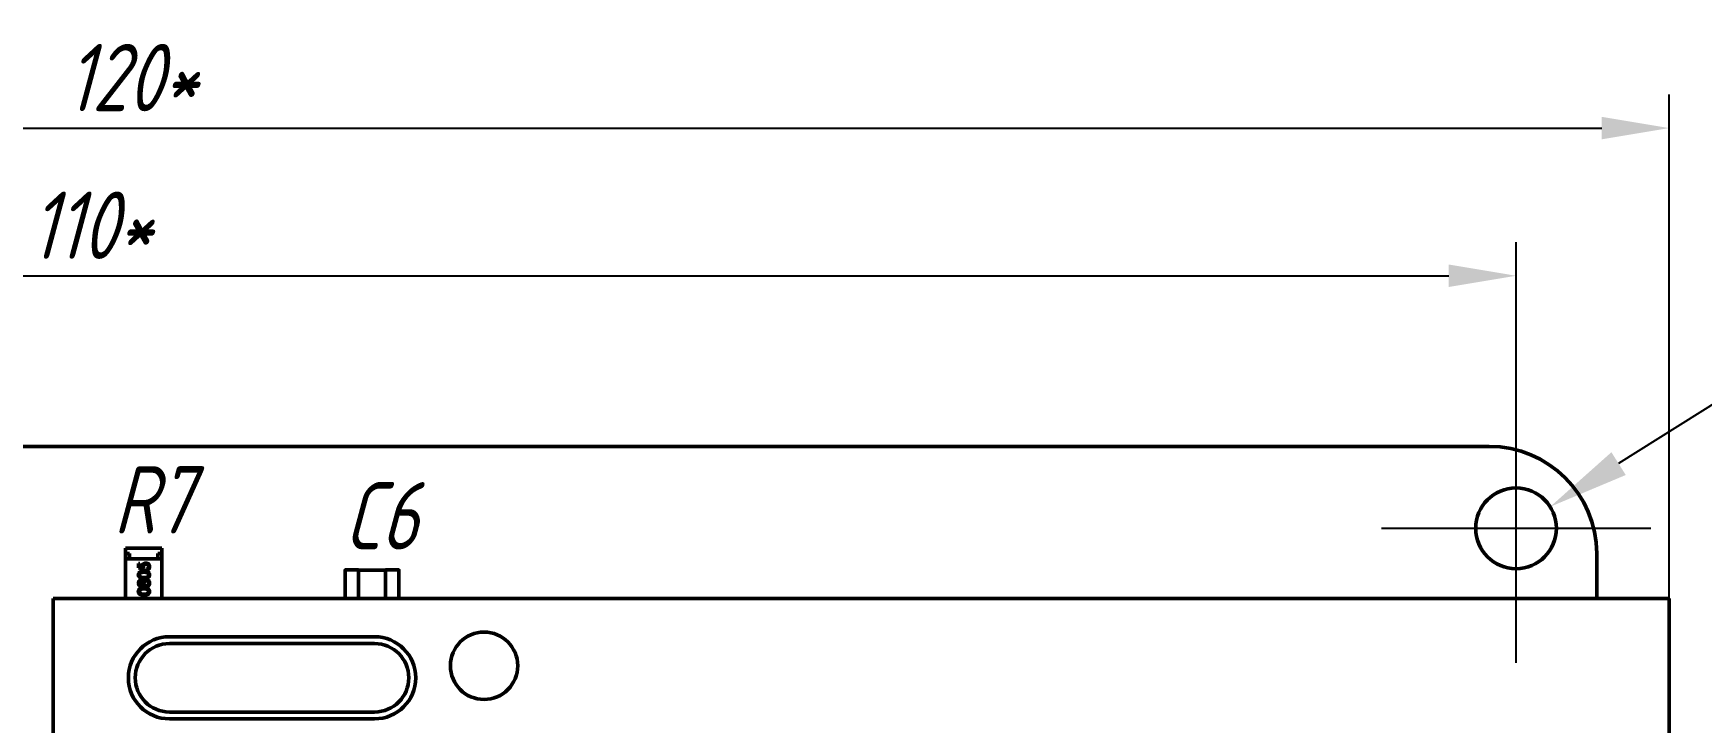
# Model space of a CAD drawing. Header units: millimetres. Extents: x 2803 to 446186229, y 1206 to 1506.
# Drawn here: x 2889.8 to 2951.7, y 1464.8 to 1490.3 of the extents above; entities that cross this region are included whole.
import ezdxf

# ---------------------------------------------------------------- set-up
doc = ezdxf.new("R2010")
doc.units = ezdxf.units.MM
doc.linetypes.add('CENTER2', pattern=[28.575, 19.05, -3.175, 3.175, -3.175])
doc.layers.add('Tonk', color=7, linetype='Continuous', lineweight=25)
doc.layers.add('Видимый контур (ГОСТ)', color=7, linetype='Continuous', lineweight=50)
doc.styles.add('GOST-2.304_Type-B_italic', font='GOST Common Italic.ttf')
doc.styles.get("Standard").update_dxf_attribs({"font": '', "width": 0.8, "oblique": 15})
doc.styles.get('Standard').set_extended_font_data('GOST type B')
doc.dimstyles.new('ISO-25', dxfattribs={"dimtxt": 2.5, "dimasz": 2.5, "dimexe": 1.25, "dimexo": 0, "dimtad": 1, "dimtxsty": 'Standard', "dimcen": 2.5, "dimadec": 0, "dimazin": 0, "dimtfac": 1, "dimtmove": 0, "dimatfit": 3, "dimfxl": 1, "dimarcsym": 0})
doc.dimstyles.get("Standard").update_dxf_attribs({"dimtxt": 3, "dimasz": 3, "dimexe": 0.18, "dimexo": 0.0625, "dimgap": 0.09, "dimtad": 0, "dimtih": 1, "dimtoh": 1, "dimdec": 0, "dimzin": 0, "dimdsep": 46, "dimtxsty": 'GOST-2.304_Type-B_italic', "dimcen": 0.09, "dimadec": 0, "dimazin": 0, "dimtfac": 1, "dimtdec": 0, "dimtofl": 0, "dimtmove": 0, "dimatfit": 3, "dimfxl": 1, "dimtolj": 1, "dimtzin": 0, "dimarcsym": 0})

# ---------------------------------------------------------------- blocks, each defined once
blk = doc.blocks.new('*D34')
at = {"layer": 'Tonk', "color": 0, "lineweight": -2, "transparency": 16777216}
for p, q in [((2836.335, 1470.574), (2836.335, 1488.074)), ((2950.509, 1469.365), (2950.509, 1488.074)), ((2838.835, 1486.824), (2948.009, 1486.824))]:
    blk.add_line(p, q, dxfattribs=at)
at = {"layer": 'Tonk', "color": 0, "transparency": 16777216}
for points in [[(2838.835, 1487.241), (2838.835, 1486.407), (2836.335, 1486.824)], [(2948.009, 1487.241), (2948.009, 1486.407), (2950.509, 1486.824)]]:
    blk.add_solid(points, dxfattribs=at)
at = {"layer": 'Tonk', "color": 0, "transparency": 16777216, "insert": (2893.422, 1488.699), "char_height": 2.5, "attachment_point": 5}
blk.add_mtext('120*', dxfattribs=at)
blk = doc.blocks.new('*D37')
at = {"layer": 'Tonk', "color": 0, "lineweight": -2, "transparency": 16777216}
for p, q in [((2966.82, 1485.833), (2948.636, 1474.369)), ((2969.82, 1485.833), (2966.82, 1485.833)), ((2944.83, 1468.969), (2944.83, 1474.969)), ((2941.83, 1471.969), (2947.83, 1471.969))]:
    blk.add_line(p, q, dxfattribs=at)
at = {"layer": 'Tonk', "color": 0, "transparency": 16777216}
blk.add_solid([(2948.37, 1474.792), (2948.903, 1473.946), (2946.099, 1472.769)], dxfattribs=at)
at = {"layer": 'Tonk', "color": 0, "transparency": 16777216, "insert": (2973.742, 1485.833), "char_height": 3, "width": 5.68271, "attachment_point": 5, "style": 'GOST-2.304_Type-B_italic'}
blk.add_mtext('\\A1;{\\fArial|b0|i0|c0|p34;%%C}3 4шт', dxfattribs=at)
blk = doc.blocks.new('*U40')
at = {"layer": 'Tonk', "color": 0, "linetype": 'CENTER2', "transparency": 16777216}
for p, q in [((0, 0.3), (0, 5)), ((-5, 0), (-0.3, 0)), ((0.3, 0), (5, 0)), ((0, -5), (0, -0.3))]:
    blk.add_line(p, q, dxfattribs=at)
at = {"layer": 'Tonk', "color": 0, "linetype": 'Continuous', "transparency": 16777216}
for p, q in [((-0.15, 0), (0.15, 0)), ((0, -0.15), (0, 0.15))]:
    blk.add_line(p, q, dxfattribs=at)
blk = doc.blocks.new('*D44')
at = {"layer": 'Tonk', "color": 0, "lineweight": -2, "transparency": 16777216}
for p, q in [((2838.99, 1473.509), (2838.99, 1482.592)), ((2944.83, 1473.509), (2944.83, 1482.592)), ((2841.49, 1481.342), (2942.33, 1481.342))]:
    blk.add_line(p, q, dxfattribs=at)
at = {"layer": 'Tonk', "color": 0, "transparency": 16777216}
for points in [[(2841.49, 1481.759), (2841.49, 1480.925), (2838.99, 1481.342)], [(2942.33, 1481.759), (2942.33, 1480.925), (2944.83, 1481.342)]]:
    blk.add_solid(points, dxfattribs=at)
at = {"layer": 'Tonk', "color": 0, "transparency": 16777216, "insert": (2891.91, 1483.217), "char_height": 2.5, "attachment_point": 5}
blk.add_mtext('110*', dxfattribs=at)

msp = doc.modelspace()

# ---------------------------------------------------------------- linework, layer by layer
at = {"layer": 'Видимый контур (ГОСТ)'}
for p, q in [((2840.67, 1475.009), (2943.83, 1475.009)), ((2894.545, 1471.229), (2893.195, 1471.229)), ((2893.195, 1471.229), (2893.195, 1471.029)), ((2894.545, 1471.229), (2894.545, 1471.029)), ((2893.195, 1471.029), (2893.195, 1470.829)), ((2893.345, 1471.029), (2893.195, 1471.029)), ((2893.195, 1470.829), (2894.545, 1470.829)), ((2893.195, 1470.829), (2893.195, 1469.365)), ((2893.345, 1470.829), (2893.345, 1471.029)), ((2894.395, 1470.829), (2893.345, 1470.829)), ((2893.683, 1470.496), (2893.683, 1470.66)), ((2893.683, 1470.66), (2893.724, 1470.66)), ((2893.724, 1470.66), (2893.724, 1470.524)), ((2894.395, 1471.029), (2894.395, 1470.829)), ((2894.545, 1471.029), (2894.395, 1471.029)), ((2894.545, 1470.829), (2894.545, 1471.029)), ((2894.545, 1470.829), (2894.545, 1469.365)), ((2947.83, 1471.029), (2947.829, 1469.365)), ((2893.883, 1470.455), (2893.683, 1470.496)), ((2893.724, 1470.524), (2893.829, 1470.503)), ((2893.98, 1470.414), (2893.98, 1470.45)), ((2901.35, 1470.414), (2901.35, 1469.365)), ((2901.85, 1470.424), (2901.36, 1470.424)), ((2901.85, 1470.424), (2901.85, 1470.414)), ((2902.85, 1470.414), (2901.85, 1470.414)), ((2901.85, 1470.414), (2901.85, 1469.365)), ((2902.85, 1470.424), (2903.34, 1470.424)), ((2902.85, 1470.424), (2902.85, 1470.414)), ((2902.85, 1470.414), (2902.85, 1469.365)), ((2903.35, 1470.414), (2903.35, 1469.365)), ((2950.509, 1469.365), (2890.509, 1469.365)), ((2890.509, 1469.365), (2890.509, 1429.365)), ((2950.509, 1429.365), (2950.509, 1469.365)), ((2894.827, 1467.942), (2902.447, 1467.942)), ((2902.447, 1467.688), (2894.827, 1467.688)), ((2902.447, 1465.148), (2894.827, 1465.148)), ((2902.447, 1464.894), (2894.827, 1464.894))]:
    msp.add_line(p, q, dxfattribs=at)
for centre, radius in [((2944.83, 1471.969), 1.5), ((2906.509, 1466.865), 1.25)]:
    msp.add_circle(centre, radius, dxfattribs=at)
for centre, radius, start, end in [((2943.828, 1471.007), 4.002, 0.30859, 89.97867), ((2901.36, 1470.414), 0.01, 90.00001, 180), ((2903.34, 1470.414), 0.01, 0, 90.00001), ((2894.827, 1466.418), 1.524, 90, 270), ((2894.827, 1466.418), 1.27, 90, 270), ((2902.447, 1466.418), 1.524, 270, 90), ((2902.447, 1466.418), 1.27, 270, 90)]:
    msp.add_arc(centre, radius, start, end, dxfattribs=at)
for points, knots in [([(2893.821, 1470.55), (2893.821, 1470.554), (2893.822, 1470.563), (2893.823, 1470.576), (2893.826, 1470.588), (2893.83, 1470.6), (2893.835, 1470.611), (2893.842, 1470.621), (2893.849, 1470.631), (2893.858, 1470.64), (2893.867, 1470.649), (2893.878, 1470.656), (2893.888, 1470.662), (2893.9, 1470.667), (2893.912, 1470.671), (2893.925, 1470.674), (2893.938, 1470.675), (2893.947, 1470.676), (2893.952, 1470.676)], [0, 0, 0, 0, 0.065808, 0.129394, 0.190894, 0.251281, 0.310815, 0.370371, 0.430768, 0.492881, 0.555104, 0.616067, 0.677256, 0.73826, 0.800762, 0.864778, 0.931045, 1, 1, 1, 1]), ([(2893.951, 1470.64), (2893.947, 1470.64), (2893.941, 1470.64), (2893.932, 1470.638), (2893.923, 1470.636), (2893.915, 1470.633), (2893.907, 1470.63), (2893.9, 1470.625), (2893.893, 1470.62), (2893.887, 1470.614), (2893.881, 1470.607), (2893.876, 1470.599), (2893.872, 1470.591), (2893.868, 1470.583), (2893.866, 1470.574), (2893.864, 1470.564), (2893.862, 1470.554), (2893.862, 1470.547), (2893.862, 1470.543)], [0, 0, 0, 0, 0.065351, 0.127916, 0.18836, 0.247216, 0.30563, 0.36377, 0.422661, 0.482687, 0.5433, 0.604118, 0.664965, 0.727413, 0.791468, 0.858055, 0.927037, 1, 1, 1, 1]), ([(2894.052, 1470.538), (2894.052, 1470.542), (2894.052, 1470.548), (2894.05, 1470.558), (2894.048, 1470.568), (2894.045, 1470.577), (2894.041, 1470.586), (2894.036, 1470.594), (2894.03, 1470.602), (2894.023, 1470.61), (2894.016, 1470.617), (2894.008, 1470.623), (2893.999, 1470.628), (2893.99, 1470.633), (2893.981, 1470.636), (2893.971, 1470.638), (2893.961, 1470.64), (2893.954, 1470.64), (2893.951, 1470.64)], [0, 0, 0, 0, 0.064207, 0.126425, 0.18768, 0.248216, 0.308305, 0.369661, 0.431699, 0.495947, 0.559758, 0.622295, 0.683911, 0.745092, 0.80674, 0.869087, 0.93329, 1, 1, 1, 1]), ([(2893.952, 1470.676), (2893.955, 1470.676), (2893.962, 1470.675), (2893.971, 1470.675), (2893.981, 1470.673), (2893.99, 1470.671), (2893.999, 1470.669), (2894.008, 1470.666), (2894.016, 1470.662), (2894.025, 1470.658), (2894.033, 1470.653), (2894.04, 1470.648), (2894.047, 1470.642), (2894.054, 1470.636), (2894.06, 1470.63), (2894.066, 1470.623), (2894.071, 1470.616), (2894.075, 1470.608), (2894.08, 1470.6), (2894.083, 1470.592), (2894.086, 1470.583), (2894.089, 1470.575), (2894.091, 1470.565), (2894.092, 1470.556), (2894.093, 1470.546), (2894.093, 1470.54), (2894.093, 1470.536)], [0, 0, 0, 0, 0.044014, 0.087434, 0.130118, 0.172554, 0.214555, 0.256298, 0.298438, 0.340849, 0.382715, 0.423924, 0.464246, 0.504074, 0.543862, 0.583567, 0.623094, 0.663229, 0.703551, 0.743938, 0.784541, 0.82575, 0.867757, 0.910745, 0.954914, 1, 1, 1, 1]), ([(2893.672, 1470.235), (2893.673, 1470.238), (2893.673, 1470.245), (2893.674, 1470.254), (2893.675, 1470.263), (2893.678, 1470.272), (2893.681, 1470.281), (2893.685, 1470.289), (2893.69, 1470.297), (2893.695, 1470.305), (2893.701, 1470.313), (2893.708, 1470.32), (2893.715, 1470.327), (2893.723, 1470.334), (2893.732, 1470.339), (2893.741, 1470.345), (2893.752, 1470.35), (2893.762, 1470.355), (2893.774, 1470.359), (2893.787, 1470.363), (2893.801, 1470.366), (2893.815, 1470.369), (2893.831, 1470.371), (2893.847, 1470.372), (2893.865, 1470.373), (2893.877, 1470.373), (2893.883, 1470.373)], [0, 0, 0, 0, 0.033788, 0.067194, 0.099862, 0.132567, 0.165151, 0.197913, 0.231319, 0.265083, 0.299255, 0.334399, 0.369943, 0.406284, 0.444064, 0.482998, 0.523354, 0.565537, 0.609613, 0.656391, 0.705885, 0.758325, 0.813832, 0.872795, 0.934722, 1, 1, 1, 1]), ([(2893.883, 1470.101), (2893.877, 1470.101), (2893.864, 1470.101), (2893.846, 1470.102), (2893.829, 1470.104), (2893.813, 1470.105), (2893.798, 1470.108), (2893.785, 1470.111), (2893.772, 1470.114), (2893.761, 1470.118), (2893.75, 1470.123), (2893.74, 1470.127), (2893.731, 1470.133), (2893.722, 1470.139), (2893.714, 1470.145), (2893.707, 1470.151), (2893.701, 1470.158), (2893.695, 1470.166), (2893.69, 1470.174), (2893.685, 1470.182), (2893.681, 1470.19), (2893.678, 1470.199), (2893.675, 1470.208), (2893.674, 1470.216), (2893.673, 1470.226), (2893.673, 1470.232), (2893.672, 1470.235)], [0, 0, 0, 0, 0.068595, 0.133246, 0.194313, 0.251279, 0.304513, 0.354235, 0.400481, 0.443411, 0.484015, 0.523252, 0.561042, 0.5979, 0.633518, 0.668314, 0.702496, 0.736685, 0.770293, 0.803437, 0.835913, 0.86846, 0.900847, 0.933467, 0.966258, 1, 1, 1, 1]), ([(2893.672, 1469.931), (2893.673, 1469.936), (2893.673, 1469.947), (2893.676, 1469.961), (2893.68, 1469.975), (2893.686, 1469.989), (2893.694, 1470.001), (2893.703, 1470.012), (2893.713, 1470.022), (2893.725, 1470.03), (2893.737, 1470.037), (2893.75, 1470.041), (2893.763, 1470.044), (2893.772, 1470.045), (2893.776, 1470.045)], [0, 0, 0, 0, 0.08941, 0.176306, 0.262626, 0.349446, 0.435498, 0.518928, 0.601355, 0.684256, 0.765807, 0.844877, 0.92228, 1, 1, 1, 1]), ([(2893.883, 1470.337), (2893.878, 1470.337), (2893.869, 1470.337), (2893.855, 1470.337), (2893.842, 1470.335), (2893.829, 1470.334), (2893.817, 1470.332), (2893.806, 1470.33), (2893.796, 1470.327), (2893.786, 1470.324), (2893.777, 1470.32), (2893.769, 1470.317), (2893.761, 1470.312), (2893.753, 1470.308), (2893.747, 1470.303), (2893.741, 1470.298), (2893.736, 1470.292), (2893.729, 1470.285), (2893.723, 1470.275), (2893.718, 1470.262), (2893.714, 1470.249), (2893.714, 1470.241), (2893.714, 1470.236)], [0, 0, 0, 0, 0.065681, 0.128486, 0.188175, 0.245106, 0.299448, 0.350823, 0.399942, 0.446672, 0.491255, 0.533376, 0.573853, 0.612526, 0.649597, 0.685532, 0.720106, 0.753838, 0.818925, 0.880493, 0.940311, 1, 1, 1, 1]), ([(2893.714, 1470.236), (2893.714, 1470.232), (2893.714, 1470.223), (2893.718, 1470.21), (2893.723, 1470.197), (2893.729, 1470.187), (2893.735, 1470.18), (2893.741, 1470.174), (2893.746, 1470.169), (2893.753, 1470.165), (2893.759, 1470.16), (2893.766, 1470.156), (2893.774, 1470.153), (2893.782, 1470.149), (2893.792, 1470.147), (2893.802, 1470.144), (2893.813, 1470.142), (2893.825, 1470.14), (2893.838, 1470.139), (2893.852, 1470.138), (2893.867, 1470.137), (2893.877, 1470.137), (2893.883, 1470.137)], [0, 0, 0, 0, 0.060387, 0.120883, 0.182755, 0.247811, 0.281299, 0.315088, 0.349702, 0.384857, 0.420966, 0.458511, 0.497175, 0.537602, 0.580503, 0.627468, 0.678388, 0.733983, 0.793747, 0.857714, 0.926698, 1, 1, 1, 1]), ([(2893.775, 1470.009), (2893.773, 1470.009), (2893.769, 1470.009), (2893.764, 1470.008), (2893.758, 1470.006), (2893.753, 1470.004), (2893.748, 1470.001), (2893.743, 1469.998), (2893.738, 1469.993), (2893.733, 1469.989), (2893.728, 1469.983), (2893.724, 1469.977), (2893.721, 1469.971), (2893.718, 1469.964), (2893.716, 1469.956), (2893.715, 1469.948), (2893.714, 1469.939), (2893.714, 1469.933), (2893.714, 1469.929)], [0, 0, 0, 0, 0.050902, 0.101034, 0.151084, 0.203062, 0.256248, 0.310847, 0.368769, 0.430015, 0.49252, 0.556049, 0.621996, 0.690192, 0.761385, 0.836356, 0.915487, 1, 1, 1, 1]), ([(2893.842, 1469.931), (2893.842, 1469.934), (2893.841, 1469.941), (2893.84, 1469.951), (2893.837, 1469.961), (2893.833, 1469.97), (2893.828, 1469.979), (2893.822, 1469.986), (2893.815, 1469.993), (2893.807, 1469.999), (2893.799, 1470.003), (2893.791, 1470.007), (2893.783, 1470.009), (2893.778, 1470.009), (2893.775, 1470.009)], [0, 0, 0, 0, 0.08969, 0.178494, 0.266838, 0.356558, 0.445334, 0.530806, 0.614076, 0.697707, 0.779142, 0.855354, 0.928557, 1, 1, 1, 1]), ([(2893.776, 1470.045), (2893.781, 1470.045), (2893.789, 1470.044), (2893.802, 1470.042), (2893.813, 1470.037), (2893.824, 1470.031), (2893.834, 1470.023), (2893.844, 1470.013), (2893.852, 1470.001), (2893.857, 1469.993), (2893.86, 1469.988)], [0, 0, 0, 0, 0.121904, 0.239413, 0.35541, 0.472091, 0.592859, 0.718703, 0.854892, 1, 1, 1, 1]), ([(2893.829, 1470.503), (2893.828, 1470.507), (2893.826, 1470.515), (2893.823, 1470.527), (2893.822, 1470.539), (2893.821, 1470.546), (2893.821, 1470.55)], [0, 0, 0, 0, 0.275068, 0.532901, 0.773973, 1, 1, 1, 1]), ([(2893.86, 1469.988), (2893.862, 1469.991), (2893.865, 1469.998), (2893.87, 1470.007), (2893.876, 1470.015), (2893.882, 1470.023), (2893.888, 1470.03), (2893.894, 1470.036), (2893.9, 1470.042), (2893.907, 1470.047), (2893.913, 1470.051), (2893.92, 1470.055), (2893.927, 1470.058), (2893.935, 1470.061), (2893.942, 1470.063), (2893.95, 1470.064), (2893.958, 1470.065), (2893.963, 1470.065), (2893.966, 1470.065)], [0, 0, 0, 0, 0.079525, 0.1551, 0.22722, 0.295911, 0.362056, 0.42552, 0.485813, 0.544495, 0.60146, 0.657841, 0.713974, 0.769468, 0.82613, 0.882885, 0.940701, 1, 1, 1, 1]), ([(2893.862, 1470.543), (2893.862, 1470.537), (2893.863, 1470.523), (2893.872, 1470.483), (2893.879, 1470.464), (2893.883, 1470.455)], [0, 0, 0, 0, 0.001976248, 0.001976248, 0.003940074, 0.003940074, 0.003940074, 0.003940074]), ([(2893.883, 1470.373), (2893.889, 1470.373), (2893.901, 1470.373), (2893.918, 1470.372), (2893.935, 1470.371), (2893.95, 1470.369), (2893.965, 1470.366), (2893.978, 1470.363), (2893.991, 1470.36), (2894.003, 1470.355), (2894.014, 1470.351), (2894.024, 1470.345), (2894.033, 1470.34), (2894.042, 1470.334), (2894.05, 1470.327), (2894.058, 1470.321), (2894.064, 1470.313), (2894.07, 1470.306), (2894.076, 1470.298), (2894.08, 1470.289), (2894.084, 1470.281), (2894.087, 1470.272), (2894.09, 1470.263), (2894.092, 1470.254), (2894.093, 1470.245), (2894.093, 1470.238), (2894.093, 1470.235)], [0, 0, 0, 0, 0.065063, 0.126773, 0.185516, 0.240765, 0.29298, 0.34225, 0.388919, 0.432776, 0.474628, 0.514775, 0.553606, 0.591426, 0.628028, 0.663804, 0.698984, 0.733591, 0.767628, 0.801208, 0.834264, 0.866981, 0.89972, 0.932702, 0.966176, 1, 1, 1, 1]), ([(2893.983, 1470.322), (2893.98, 1470.323), (2893.972, 1470.326), (2893.961, 1470.329), (2893.949, 1470.331), (2893.937, 1470.334), (2893.924, 1470.335), (2893.911, 1470.336), (2893.897, 1470.337), (2893.888, 1470.337), (2893.883, 1470.337)], [0, 0, 0, 0, 0.110588, 0.224542, 0.342503, 0.464324, 0.590756, 0.722227, 0.858843, 1, 1, 1, 1]), ([(2893.883, 1470.137), (2893.888, 1470.137), (2893.898, 1470.137), (2893.914, 1470.138), (2893.928, 1470.139), (2893.941, 1470.14), (2893.953, 1470.142), (2893.964, 1470.144), (2893.974, 1470.146), (2893.983, 1470.149), (2893.991, 1470.153), (2893.999, 1470.156), (2894.006, 1470.16), (2894.013, 1470.165), (2894.019, 1470.169), (2894.025, 1470.174), (2894.03, 1470.18), (2894.036, 1470.187), (2894.042, 1470.197), (2894.048, 1470.21), (2894.051, 1470.223), (2894.052, 1470.232), (2894.052, 1470.236)], [0, 0, 0, 0, 0.072951, 0.141584, 0.205926, 0.265301, 0.320597, 0.371817, 0.41879, 0.461699, 0.502134, 0.540804, 0.578181, 0.614297, 0.649678, 0.684299, 0.718359, 0.752081, 0.817652, 0.879722, 0.939966, 1, 1, 1, 1]), ([(2894.093, 1470.235), (2894.093, 1470.232), (2894.093, 1470.226), (2894.092, 1470.216), (2894.09, 1470.208), (2894.088, 1470.199), (2894.085, 1470.19), (2894.081, 1470.182), (2894.076, 1470.174), (2894.071, 1470.166), (2894.065, 1470.159), (2894.059, 1470.152), (2894.051, 1470.145), (2894.043, 1470.139), (2894.035, 1470.133), (2894.026, 1470.128), (2894.016, 1470.123), (2894.005, 1470.118), (2893.994, 1470.114), (2893.981, 1470.111), (2893.967, 1470.108), (2893.952, 1470.106), (2893.937, 1470.104), (2893.92, 1470.102), (2893.902, 1470.101), (2893.889, 1470.101), (2893.883, 1470.101)], [0, 0, 0, 0, 0.033787, 0.066622, 0.099285, 0.131361, 0.163585, 0.196104, 0.228902, 0.262158, 0.295991, 0.330218, 0.36506, 0.400951, 0.43762, 0.475708, 0.515381, 0.556414, 0.599765, 0.646424, 0.696431, 0.749782, 0.806573, 0.867436, 0.931887, 1, 1, 1, 1]), ([(2893.967, 1470.03), (2893.964, 1470.029), (2893.959, 1470.029), (2893.951, 1470.028), (2893.943, 1470.026), (2893.936, 1470.023), (2893.928, 1470.018), (2893.921, 1470.014), (2893.915, 1470.008), (2893.908, 1470.001), (2893.902, 1469.994), (2893.897, 1469.986), (2893.893, 1469.978), (2893.889, 1469.969), (2893.886, 1469.96), (2893.884, 1469.951), (2893.883, 1469.942), (2893.883, 1469.935), (2893.883, 1469.932)], [0, 0, 0, 0, 0.057339, 0.113063, 0.169181, 0.225775, 0.283826, 0.343454, 0.405907, 0.471392, 0.538003, 0.603064, 0.667602, 0.732225, 0.797005, 0.863048, 0.930357, 1, 1, 1, 1]), ([(2893.966, 1470.065), (2893.97, 1470.065), (2893.978, 1470.065), (2893.989, 1470.064), (2894, 1470.061), (2894.011, 1470.058), (2894.021, 1470.054), (2894.031, 1470.048), (2894.04, 1470.042), (2894.046, 1470.038), (2894.049, 1470.035)], [0, 0, 0, 0, 0.128158, 0.253673, 0.377325, 0.499385, 0.622918, 0.745839, 0.871395, 1, 1, 1, 1]), ([(2894.052, 1469.929), (2894.052, 1469.933), (2894.052, 1469.94), (2894.051, 1469.951), (2894.049, 1469.961), (2894.046, 1469.971), (2894.042, 1469.979), (2894.038, 1469.988), (2894.033, 1469.995), (2894.027, 1470.002), (2894.02, 1470.009), (2894.013, 1470.014), (2894.006, 1470.019), (2893.999, 1470.023), (2893.991, 1470.026), (2893.983, 1470.028), (2893.975, 1470.029), (2893.97, 1470.029), (2893.967, 1470.03)], [0, 0, 0, 0, 0.076559, 0.149161, 0.218827, 0.285567, 0.350313, 0.414125, 0.477179, 0.540368, 0.602202, 0.662034, 0.719934, 0.775907, 0.831115, 0.886667, 0.942552, 1, 1, 1, 1]), ([(2893.98, 1470.45), (2893.984, 1470.451), (2893.991, 1470.453), (2894.002, 1470.456), (2894.011, 1470.461), (2894.019, 1470.466), (2894.026, 1470.473), (2894.032, 1470.48), (2894.038, 1470.488), (2894.043, 1470.498), (2894.047, 1470.507), (2894.05, 1470.517), (2894.052, 1470.528), (2894.052, 1470.535), (2894.052, 1470.538)], [0, 0, 0, 0, 0.094687, 0.181994, 0.264377, 0.34218, 0.418618, 0.496509, 0.577369, 0.661511, 0.746733, 0.831258, 0.915206, 1, 1, 1, 1]), ([(2894.093, 1470.536), (2894.093, 1470.532), (2894.093, 1470.524), (2894.091, 1470.513), (2894.089, 1470.502), (2894.085, 1470.491), (2894.081, 1470.481), (2894.075, 1470.472), (2894.069, 1470.462), (2894.062, 1470.454), (2894.054, 1470.446), (2894.045, 1470.439), (2894.035, 1470.433), (2894.026, 1470.427), (2894.015, 1470.423), (2894.004, 1470.419), (2893.992, 1470.416), (2893.984, 1470.415), (2893.98, 1470.414)], [0, 0, 0, 0, 0.065421, 0.128708, 0.190236, 0.250724, 0.310637, 0.370766, 0.431615, 0.493523, 0.555883, 0.617342, 0.678668, 0.740711, 0.802985, 0.866803, 0.932347, 1, 1, 1, 1]), ([(2894.052, 1470.236), (2894.052, 1470.241), (2894.051, 1470.25), (2894.048, 1470.263), (2894.043, 1470.275), (2894.036, 1470.285), (2894.03, 1470.292), (2894.025, 1470.298), (2894.02, 1470.303), (2894.013, 1470.307), (2894.007, 1470.312), (2893.999, 1470.315), (2893.992, 1470.319), (2893.986, 1470.321), (2893.983, 1470.322)], [0, 0, 0, 0, 0.112813, 0.225394, 0.339595, 0.459675, 0.521735, 0.583926, 0.648174, 0.713881, 0.781004, 0.851451, 0.924051, 1, 1, 1, 1]), ([(2894.049, 1470.035), (2894.053, 1470.032), (2894.06, 1470.026), (2894.069, 1470.015), (2894.076, 1470.003), (2894.082, 1469.99), (2894.087, 1469.976), (2894.091, 1469.961), (2894.093, 1469.945), (2894.093, 1469.935), (2894.093, 1469.929)], [0, 0, 0, 0, 0.119283, 0.237093, 0.354796, 0.474576, 0.59746, 0.724926, 0.858883, 1, 1, 1, 1]), ([(2893.775, 1469.814), (2893.771, 1469.814), (2893.762, 1469.815), (2893.75, 1469.818), (2893.737, 1469.823), (2893.725, 1469.829), (2893.713, 1469.838), (2893.703, 1469.848), (2893.694, 1469.859), (2893.686, 1469.872), (2893.68, 1469.886), (2893.676, 1469.901), (2893.673, 1469.916), (2893.673, 1469.926), (2893.672, 1469.931)], [0, 0, 0, 0, 0.074058, 0.14887, 0.226668, 0.307735, 0.391157, 0.473929, 0.557928, 0.644989, 0.733364, 0.821092, 0.909287, 1, 1, 1, 1]), ([(2893.672, 1469.62), (2893.673, 1469.623), (2893.673, 1469.629), (2893.674, 1469.639), (2893.675, 1469.648), (2893.678, 1469.657), (2893.681, 1469.665), (2893.685, 1469.674), (2893.69, 1469.682), (2893.695, 1469.69), (2893.701, 1469.698), (2893.708, 1469.705), (2893.715, 1469.712), (2893.723, 1469.718), (2893.732, 1469.724), (2893.741, 1469.73), (2893.752, 1469.735), (2893.762, 1469.74), (2893.774, 1469.744), (2893.787, 1469.748), (2893.801, 1469.751), (2893.815, 1469.753), (2893.831, 1469.755), (2893.847, 1469.757), (2893.865, 1469.758), (2893.877, 1469.758), (2893.883, 1469.758)], [0, 0, 0, 0, 0.033788, 0.067194, 0.099862, 0.132567, 0.165151, 0.197913, 0.231319, 0.265083, 0.299255, 0.334399, 0.369943, 0.406284, 0.444064, 0.482998, 0.523354, 0.565537, 0.609613, 0.656391, 0.705885, 0.758325, 0.813832, 0.872795, 0.934722, 1, 1, 1, 1]), ([(2893.883, 1469.486), (2893.877, 1469.486), (2893.864, 1469.486), (2893.846, 1469.487), (2893.829, 1469.488), (2893.813, 1469.49), (2893.798, 1469.492), (2893.785, 1469.495), (2893.772, 1469.499), (2893.761, 1469.503), (2893.75, 1469.507), (2893.74, 1469.512), (2893.731, 1469.517), (2893.722, 1469.523), (2893.714, 1469.529), (2893.707, 1469.536), (2893.701, 1469.543), (2893.695, 1469.551), (2893.69, 1469.558), (2893.685, 1469.566), (2893.681, 1469.575), (2893.678, 1469.583), (2893.675, 1469.592), (2893.674, 1469.601), (2893.673, 1469.61), (2893.673, 1469.617), (2893.672, 1469.62)], [0, 0, 0, 0, 0.068595, 0.133246, 0.194313, 0.251279, 0.304513, 0.354235, 0.400481, 0.443411, 0.484015, 0.523252, 0.561042, 0.5979, 0.633518, 0.668314, 0.702496, 0.736685, 0.770293, 0.803437, 0.835913, 0.86846, 0.900847, 0.933467, 0.966258, 1, 1, 1, 1]), ([(2893.714, 1469.929), (2893.714, 1469.927), (2893.714, 1469.921), (2893.715, 1469.913), (2893.716, 1469.905), (2893.718, 1469.898), (2893.721, 1469.891), (2893.724, 1469.885), (2893.728, 1469.878), (2893.732, 1469.873), (2893.737, 1469.867), (2893.741, 1469.863), (2893.747, 1469.859), (2893.752, 1469.856), (2893.758, 1469.853), (2893.763, 1469.851), (2893.769, 1469.85), (2893.774, 1469.85), (2893.776, 1469.85)], [0, 0, 0, 0, 0.075243, 0.147209, 0.216447, 0.284025, 0.350655, 0.415031, 0.47963, 0.544652, 0.608044, 0.667828, 0.725114, 0.780992, 0.835527, 0.889438, 0.944072, 1, 1, 1, 1]), ([(2893.883, 1469.722), (2893.878, 1469.722), (2893.869, 1469.722), (2893.855, 1469.721), (2893.842, 1469.72), (2893.829, 1469.719), (2893.817, 1469.717), (2893.806, 1469.715), (2893.796, 1469.712), (2893.786, 1469.709), (2893.777, 1469.705), (2893.769, 1469.701), (2893.761, 1469.697), (2893.753, 1469.693), (2893.747, 1469.688), (2893.741, 1469.683), (2893.736, 1469.677), (2893.729, 1469.669), (2893.723, 1469.659), (2893.718, 1469.647), (2893.714, 1469.634), (2893.714, 1469.625), (2893.714, 1469.621)], [0, 0, 0, 0, 0.065681, 0.128486, 0.188175, 0.245106, 0.299448, 0.350823, 0.399942, 0.446672, 0.491255, 0.533376, 0.573853, 0.612526, 0.649597, 0.685532, 0.720106, 0.753838, 0.818925, 0.880493, 0.940311, 1, 1, 1, 1]), ([(2893.714, 1469.621), (2893.714, 1469.616), (2893.714, 1469.608), (2893.718, 1469.595), (2893.723, 1469.582), (2893.729, 1469.572), (2893.735, 1469.564), (2893.741, 1469.559), (2893.746, 1469.554), (2893.753, 1469.549), (2893.759, 1469.545), (2893.766, 1469.541), (2893.774, 1469.537), (2893.782, 1469.534), (2893.792, 1469.531), (2893.802, 1469.529), (2893.813, 1469.526), (2893.825, 1469.525), (2893.838, 1469.524), (2893.852, 1469.523), (2893.867, 1469.522), (2893.877, 1469.522), (2893.883, 1469.522)], [0, 0, 0, 0, 0.060387, 0.120883, 0.182755, 0.247811, 0.281299, 0.315088, 0.349702, 0.384857, 0.420966, 0.458511, 0.497175, 0.537602, 0.580503, 0.627468, 0.678388, 0.733983, 0.793747, 0.857714, 0.926698, 1, 1, 1, 1]), ([(2893.86, 1469.873), (2893.857, 1469.868), (2893.852, 1469.859), (2893.843, 1469.847), (2893.834, 1469.837), (2893.823, 1469.829), (2893.812, 1469.822), (2893.8, 1469.818), (2893.788, 1469.815), (2893.779, 1469.814), (2893.775, 1469.814)], [0, 0, 0, 0, 0.14586, 0.282426, 0.41085, 0.535029, 0.654701, 0.770133, 0.884556, 1, 1, 1, 1]), ([(2893.776, 1469.85), (2893.778, 1469.85), (2893.782, 1469.85), (2893.788, 1469.852), (2893.794, 1469.853), (2893.8, 1469.856), (2893.805, 1469.859), (2893.811, 1469.864), (2893.816, 1469.869), (2893.821, 1469.874), (2893.826, 1469.88), (2893.83, 1469.887), (2893.834, 1469.894), (2893.837, 1469.901), (2893.839, 1469.908), (2893.841, 1469.915), (2893.842, 1469.923), (2893.842, 1469.928), (2893.842, 1469.931)], [0, 0, 0, 0, 0.054564, 0.107826, 0.161924, 0.21751, 0.274498, 0.334815, 0.397555, 0.464755, 0.532901, 0.600097, 0.665354, 0.731084, 0.796883, 0.863292, 0.930831, 1, 1, 1, 1]), ([(2893.97, 1469.794), (2893.967, 1469.794), (2893.961, 1469.794), (2893.953, 1469.795), (2893.945, 1469.796), (2893.937, 1469.798), (2893.93, 1469.801), (2893.922, 1469.804), (2893.915, 1469.808), (2893.908, 1469.812), (2893.902, 1469.817), (2893.895, 1469.823), (2893.889, 1469.83), (2893.883, 1469.837), (2893.876, 1469.845), (2893.871, 1469.853), (2893.865, 1469.863), (2893.862, 1469.869), (2893.86, 1469.873)], [0, 0, 0, 0, 0.058854, 0.116315, 0.172675, 0.22878, 0.28458, 0.340257, 0.39663, 0.453507, 0.512318, 0.572648, 0.636022, 0.702363, 0.771483, 0.844184, 0.92007, 1, 1, 1, 1]), ([(2893.883, 1469.932), (2893.883, 1469.928), (2893.883, 1469.921), (2893.884, 1469.911), (2893.886, 1469.901), (2893.889, 1469.892), (2893.893, 1469.883), (2893.898, 1469.874), (2893.903, 1469.866), (2893.909, 1469.859), (2893.916, 1469.852), (2893.923, 1469.846), (2893.93, 1469.841), (2893.938, 1469.837), (2893.945, 1469.833), (2893.954, 1469.831), (2893.962, 1469.83), (2893.968, 1469.83), (2893.971, 1469.83)], [0, 0, 0, 0, 0.071269, 0.139812, 0.206497, 0.271535, 0.336082, 0.400528, 0.464984, 0.53005, 0.594423, 0.655583, 0.714849, 0.772115, 0.828999, 0.885122, 0.942079, 1, 1, 1, 1]), ([(2893.883, 1469.758), (2893.889, 1469.758), (2893.901, 1469.758), (2893.918, 1469.757), (2893.935, 1469.755), (2893.95, 1469.753), (2893.965, 1469.751), (2893.978, 1469.748), (2893.991, 1469.744), (2894.003, 1469.74), (2894.014, 1469.735), (2894.024, 1469.73), (2894.033, 1469.725), (2894.042, 1469.719), (2894.05, 1469.712), (2894.058, 1469.705), (2894.064, 1469.698), (2894.07, 1469.69), (2894.076, 1469.682), (2894.08, 1469.674), (2894.084, 1469.665), (2894.087, 1469.657), (2894.09, 1469.648), (2894.092, 1469.639), (2894.093, 1469.629), (2894.093, 1469.623), (2894.093, 1469.62)], [0, 0, 0, 0, 0.065063, 0.126773, 0.185516, 0.240765, 0.29298, 0.34225, 0.388919, 0.432776, 0.474628, 0.514775, 0.553606, 0.591426, 0.628028, 0.663804, 0.698984, 0.733591, 0.767628, 0.801208, 0.834264, 0.866981, 0.89972, 0.932702, 0.966176, 1, 1, 1, 1]), ([(2893.983, 1469.707), (2893.98, 1469.708), (2893.972, 1469.71), (2893.961, 1469.714), (2893.949, 1469.716), (2893.937, 1469.718), (2893.924, 1469.72), (2893.911, 1469.721), (2893.897, 1469.722), (2893.888, 1469.722), (2893.883, 1469.722)], [0, 0, 0, 0, 0.110588, 0.224542, 0.342503, 0.464324, 0.590756, 0.722227, 0.858843, 1, 1, 1, 1]), ([(2893.883, 1469.522), (2893.888, 1469.522), (2893.898, 1469.522), (2893.914, 1469.523), (2893.928, 1469.524), (2893.941, 1469.525), (2893.953, 1469.527), (2893.964, 1469.529), (2893.974, 1469.531), (2893.983, 1469.534), (2893.991, 1469.537), (2893.999, 1469.541), (2894.006, 1469.545), (2894.013, 1469.549), (2894.019, 1469.554), (2894.025, 1469.559), (2894.03, 1469.564), (2894.036, 1469.572), (2894.042, 1469.582), (2894.048, 1469.595), (2894.051, 1469.608), (2894.052, 1469.617), (2894.052, 1469.621)], [0, 0, 0, 0, 0.072951, 0.141584, 0.205926, 0.265301, 0.320597, 0.371817, 0.41879, 0.461699, 0.502134, 0.540804, 0.578181, 0.614297, 0.649678, 0.684299, 0.718359, 0.752081, 0.817652, 0.879722, 0.939966, 1, 1, 1, 1]), ([(2894.093, 1469.62), (2894.093, 1469.617), (2894.093, 1469.61), (2894.092, 1469.601), (2894.09, 1469.592), (2894.088, 1469.583), (2894.085, 1469.575), (2894.081, 1469.567), (2894.076, 1469.559), (2894.071, 1469.551), (2894.065, 1469.543), (2894.059, 1469.536), (2894.051, 1469.53), (2894.043, 1469.524), (2894.035, 1469.518), (2894.026, 1469.512), (2894.016, 1469.507), (2894.005, 1469.503), (2893.994, 1469.499), (2893.981, 1469.495), (2893.967, 1469.493), (2893.952, 1469.49), (2893.937, 1469.488), (2893.92, 1469.487), (2893.902, 1469.486), (2893.889, 1469.486), (2893.883, 1469.486)], [0, 0, 0, 0, 0.033787, 0.066622, 0.099285, 0.131361, 0.163585, 0.196104, 0.228902, 0.262158, 0.295991, 0.330218, 0.36506, 0.400951, 0.43762, 0.475708, 0.515381, 0.556414, 0.599765, 0.646424, 0.696431, 0.749782, 0.806573, 0.867436, 0.931887, 1, 1, 1, 1]), ([(2894.093, 1469.929), (2894.093, 1469.924), (2894.093, 1469.913), (2894.091, 1469.898), (2894.088, 1469.884), (2894.084, 1469.871), (2894.078, 1469.858), (2894.072, 1469.847), (2894.064, 1469.837), (2894.055, 1469.828), (2894.045, 1469.82), (2894.035, 1469.813), (2894.025, 1469.807), (2894.014, 1469.802), (2894.003, 1469.798), (2893.992, 1469.796), (2893.981, 1469.794), (2893.973, 1469.794), (2893.97, 1469.794)], [0, 0, 0, 0, 0.078556, 0.152863, 0.22356, 0.290375, 0.355403, 0.418291, 0.480389, 0.543073, 0.604924, 0.664398, 0.721943, 0.778375, 0.83383, 0.888861, 0.944089, 1, 1, 1, 1]), ([(2893.971, 1469.83), (2893.974, 1469.83), (2893.981, 1469.83), (2893.992, 1469.832), (2894.002, 1469.836), (2894.012, 1469.842), (2894.021, 1469.849), (2894.029, 1469.857), (2894.036, 1469.866), (2894.042, 1469.877), (2894.046, 1469.889), (2894.05, 1469.902), (2894.052, 1469.915), (2894.052, 1469.925), (2894.052, 1469.929)], [0, 0, 0, 0, 0.074898, 0.148596, 0.224471, 0.302323, 0.381919, 0.461149, 0.542417, 0.626716, 0.714597, 0.804903, 0.900127, 1, 1, 1, 1]), ([(2894.052, 1469.621), (2894.052, 1469.625), (2894.051, 1469.634), (2894.048, 1469.647), (2894.043, 1469.66), (2894.036, 1469.67), (2894.03, 1469.677), (2894.025, 1469.682), (2894.02, 1469.687), (2894.013, 1469.692), (2894.007, 1469.696), (2893.999, 1469.7), (2893.992, 1469.704), (2893.986, 1469.706), (2893.983, 1469.707)], [0, 0, 0, 0, 0.112813, 0.225394, 0.339595, 0.459675, 0.521735, 0.583926, 0.648174, 0.713881, 0.781004, 0.851451, 0.924051, 1, 1, 1, 1])]:
    msp.add_open_spline(points, degree=3, knots=knots, dxfattribs=at)

# ---------------------------------------------------------------- block references
at = {"layer": 'Tonk', "linetype": 'CENTER2'}
msp.add_blockref('*U40', (2944.83, 1471.969), dxfattribs=at)

# ---------------------------------------------------------------- texts
at = {"layer": 'Tonk', "char_height": 2.5, "attachment_point": 1}
for s, insert in [('R7', (2892.74, 1474.277)), ('C6', (2901.292, 1473.683))]:
    msp.add_mtext_dynamic_manual_height_columns(s, width=6.41285, gutter_width=20, heights=[0], dxfattribs=dict(at, insert=insert))

# ---------------------------------------------------------------- dimensions: what is measured, and where the dimension line sits
at = {"layer": 'Tonk'}
for base, p1, p2, text, picture, middle in [((2950.509, 1486.824), (2836.335, 1470.574), (2950.509, 1469.365), '120*', '*D34', (2893.422, 1488.699)), ((2944.83, 1481.342), (2838.99, 1473.509), (2944.83, 1473.509), '110*', '*D44', (2891.91, 1483.217))]:
    dim = msp.add_linear_dim(base=base, p1=p1, p2=p2, text=text, dimstyle='ISO-25', dxfattribs=at)
    dim.commit()
    dim.dimension.update_dxf_attribs({"geometry": picture, "text_midpoint": middle})
dim = msp.add_diameter_dim_2p(p1=(2943.561, 1471.169), p2=(2946.099, 1472.769), text='{\\fArial|b0|i0|c0|p34;%%C}3 4шт', dimstyle='Standard', override={"dimcen": 3}, dxfattribs=at)
dim.commit()
dim.dimension.update_dxf_attribs({"geometry": '*D37', "text_midpoint": (2973.742, 1485.833), "dimtype": 163})

doc.saveas('drawing.dxf')
